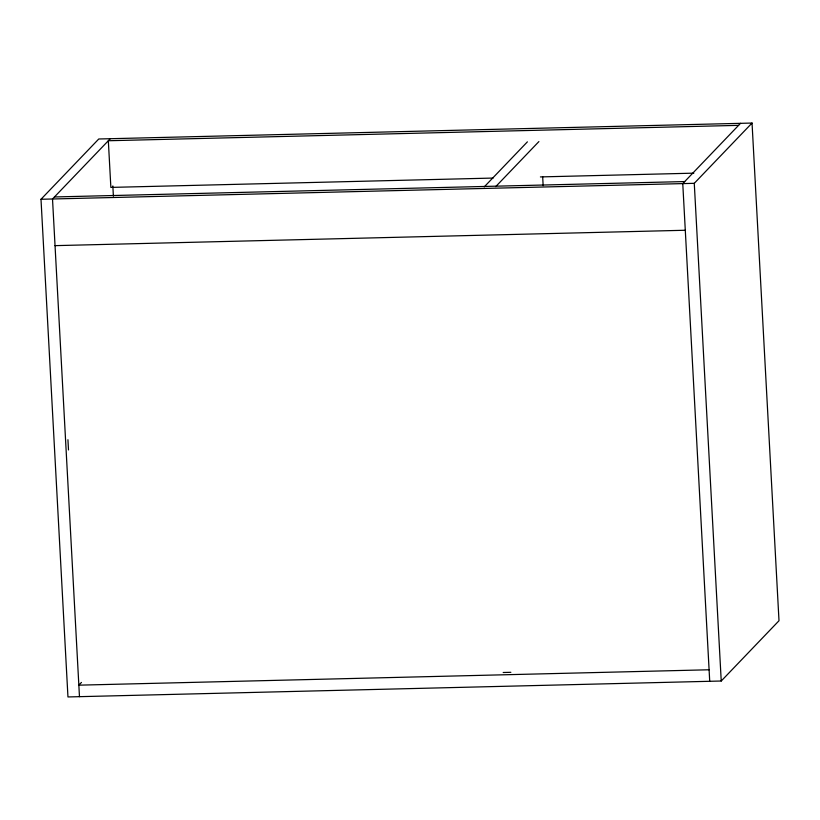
<?xml version="1.0" encoding="UTF-8"?>
<svg xmlns="http://www.w3.org/2000/svg" width="820" height="820" viewBox="0 0 820 820"><rect width="100%" height="100%" fill="white"/><g stroke="black" fill="none" stroke-linecap="round" stroke-linejoin="round"><path stroke-width="1.23" d="M41 199.27L98.769 138.99L752.043 123.051L779 620.73L721.231 681.01L67.957 696.949L41 199.27L694.274 183.321L752.043 123.051M110.28 138.713L52.511 198.983L79.468 696.672M484.22 186.898L527.393 141.85M495.731 186.611L538.904 141.573M81.467 682.424L78.843 685.161L709.095 669.776M740.532 123.328L682.763 183.598L709.72 681.287M738.594 125.357L108.332 140.743L110.864 187.401L493.107 178.063M540.411 176.915L693.822 173.163M54.458 196.954L684.71 181.568M55.032 245.641L685.294 230.256M503.183 672.502L510.86 672.318M694.274 183.321L721.231 681.01M542.666 176.73L543.158 185.668M112.842 185.935L113.385 196.144M67.937 439.715L68.49 449.944"/></g></svg>
